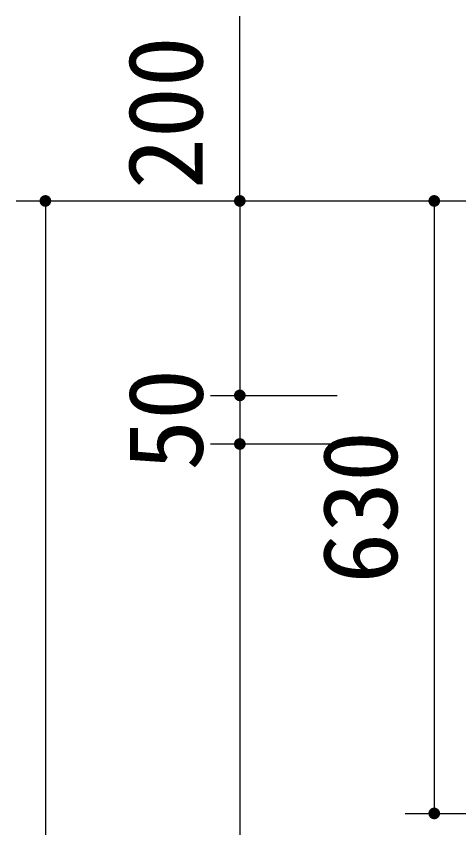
# Model space of a CAD drawing. Units: millimetres, scale not verified. Extents: x -8910 to 8910, y -6308 to 6308.
# Drawn here: x -7117 to -6662, y -2295 to -1460 of the extents above; entities that cross this region are included whole.
import ezdxf
from ezdxf.enums import TextEntityAlignment as Align

# ---------------------------------------------------------------- set-up
doc = ezdxf.new("R2010")
doc.units = ezdxf.units.MM
doc.header["$LTSCALE"] = 30
doc.layers.add('0-0_機器', color=2, linetype='Continuous', lineweight=25)
doc.layers.add('0-1_製作', color=5, linetype='Continuous', lineweight=25)
doc.styles.add('ＭＳ ゴシック', font='')
doc.styles.get('ＭＳ ゴシック').set_extended_font_data('MS Gothic')

msp = doc.modelspace()

# ---------------------------------------------------------------- linework, layer by layer
at = {"layer": '0-0_機器'}
for p, q in [((-7087.32, -1650.29), (-7087.32, -4190.27)), ((-7009.2, -1650.29), (-2260.7, -1650.29)), ((-6887.32, -1650.29), (-6887.32, -1850.29)), ((-6717.32, -1650.29), (-6202.29, -1650.29)), ((-6687.32, -1650.29), (-6687.32, -2280.27)), ((-6887.32, -1850.29), (-6887.32, -1900.29)), ((-6887.32, -1900.29), (-6887.32, -3840.27)), ((-6717.32, -2280.27), (-6202.29, -2280.27))]:
    msp.add_line(p, q, dxfattribs=at)
at = {"layer": '0-1_製作', "color": 2}
for p, q in [((-6887.32, -1650.29), (-6887.32, -1460.32)), ((-7117.32, -1650.29), (-6687.32, -1650.29)), ((-6917.32, -1650.29), (-6687.32, -1650.29)), ((-6917.32, -1850.29), (-6787.32, -1850.29)), ((-6917.32, -1900.29), (-6787.32, -1900.29))]:
    msp.add_line(p, q, dxfattribs=at)
at = {"layer": '0-1_製作'}
for points in [[(-7088.07, -1644.34), (-7087.32, -1650.29), (-7088.81, -1644.48)], [(-7088.07, -1644.34), (-7087.32, -1644.29), (-7087.32, -1650.29)], [(-7087.32, -1644.29), (-7081.32, -1650.29), (-7087.32, -1650.29)], [(-7086.94, -1644.3), (-7081.32, -1650.29), (-7087.32, -1644.29)], [(-7086.2, -1644.39), (-7081.32, -1650.29), (-7086.94, -1644.3)], [(-6888.07, -1644.34), (-6887.32, -1650.29), (-6888.81, -1644.48)], [(-6888.07, -1644.34), (-6887.32, -1644.29), (-6887.32, -1650.29)], [(-6887.32, -1644.29), (-6881.32, -1650.29), (-6887.32, -1650.29)], [(-6886.94, -1644.3), (-6881.32, -1650.29), (-6887.32, -1644.29)], [(-6886.2, -1644.39), (-6881.32, -1650.29), (-6886.94, -1644.3)], [(-6688.07, -1644.34), (-6687.32, -1650.29), (-6688.81, -1644.48)], [(-6688.07, -1644.34), (-6687.32, -1644.29), (-6687.32, -1650.29)], [(-6687.32, -1644.29), (-6681.32, -1650.29), (-6687.32, -1650.29)], [(-6686.94, -1644.3), (-6681.32, -1650.29), (-6687.32, -1644.29)], [(-6686.2, -1644.39), (-6681.32, -1650.29), (-6686.94, -1644.3)], [(-7093.31, -1649.91), (-7087.32, -1650.29), (-7093.32, -1650.29)], [(-7093.32, -1650.29), (-7092.9, -1652.5), (-7093.27, -1651.04)], [(-7093.32, -1650.29), (-7092.58, -1653.18), (-7092.9, -1652.5)], [(-7087.32, -1650.29), (-7092.58, -1653.18), (-7093.32, -1650.29)], [(-7093.21, -1649.16), (-7087.32, -1650.29), (-7093.31, -1649.91)], [(-7093.27, -1651.04), (-7092.9, -1652.5), (-7093.13, -1651.78)], [(-7093.03, -1648.43), (-7087.32, -1650.29), (-7093.21, -1649.16)], [(-7092.75, -1647.73), (-7087.32, -1650.29), (-7093.03, -1648.43)], [(-7092.39, -1647.07), (-7087.32, -1650.29), (-7092.75, -1647.73)], [(-7087.32, -1650.29), (-7092.17, -1653.82), (-7092.58, -1653.18)], [(-7091.94, -1646.46), (-7087.32, -1650.29), (-7092.39, -1647.07)], [(-7087.32, -1650.29), (-7091.69, -1654.4), (-7092.17, -1653.82)], [(-7091.43, -1645.91), (-7087.32, -1650.29), (-7091.94, -1646.46)], [(-7087.32, -1650.29), (-7091.14, -1654.91), (-7091.69, -1654.4)], [(-7090.85, -1645.43), (-7087.32, -1650.29), (-7091.43, -1645.91)], [(-7087.32, -1650.29), (-7090.54, -1655.35), (-7091.14, -1654.91)], [(-7090.21, -1645.03), (-7087.32, -1650.29), (-7090.85, -1645.43)], [(-7087.32, -1650.29), (-7089.88, -1655.72), (-7090.54, -1655.35)], [(-7089.53, -1644.71), (-7087.32, -1650.29), (-7090.21, -1645.03)], [(-7087.32, -1650.29), (-7089.17, -1656), (-7089.88, -1655.72)], [(-7088.81, -1644.48), (-7087.32, -1650.29), (-7089.53, -1644.71)], [(-7087.32, -1650.29), (-7088.44, -1656.18), (-7089.17, -1656)], [(-7087.32, -1650.29), (-7087.7, -1656.28), (-7088.44, -1656.18)], [(-7087.32, -1650.29), (-7087.32, -1656.29), (-7087.7, -1656.28)], [(-7087.32, -1650.29), (-7086.57, -1656.24), (-7087.32, -1656.29)], [(-7087.32, -1650.29), (-7085.83, -1656.1), (-7086.57, -1656.24)], [(-7081.32, -1650.29), (-7085.83, -1656.1), (-7087.32, -1650.29)], [(-7085.47, -1644.58), (-7081.32, -1650.29), (-7086.2, -1644.39)], [(-7081.32, -1650.29), (-7085.11, -1655.87), (-7085.83, -1656.1)], [(-7084.77, -1644.86), (-7081.32, -1650.29), (-7085.47, -1644.58)], [(-7081.32, -1650.29), (-7084.43, -1655.55), (-7085.11, -1655.87)], [(-7084.11, -1645.22), (-7081.32, -1650.29), (-7084.77, -1644.86)], [(-7081.32, -1650.29), (-7083.79, -1655.14), (-7084.43, -1655.55)], [(-7083.5, -1645.67), (-7081.32, -1650.29), (-7084.11, -1645.22)], [(-7081.32, -1650.29), (-7083.21, -1654.66), (-7083.79, -1655.14)], [(-7082.95, -1646.18), (-7081.32, -1650.29), (-7083.5, -1645.67)], [(-7081.32, -1650.29), (-7082.7, -1654.11), (-7083.21, -1654.66)], [(-7082.47, -1646.76), (-7081.32, -1650.29), (-7082.95, -1646.18)], [(-7081.32, -1650.29), (-7082.25, -1653.5), (-7082.7, -1654.11)], [(-7082.06, -1647.4), (-7081.32, -1650.29), (-7082.47, -1646.76)], [(-7081.32, -1650.29), (-7081.89, -1652.84), (-7082.25, -1653.5)], [(-7081.74, -1648.08), (-7081.32, -1650.29), (-7082.06, -1647.4)], [(-7081.32, -1650.29), (-7081.61, -1652.14), (-7081.89, -1652.84)], [(-7081.74, -1648.08), (-7081.37, -1649.54), (-7081.32, -1650.29)], [(-7081.51, -1648.8), (-7081.37, -1649.54), (-7081.74, -1648.08)], [(-7081.32, -1650.29), (-7081.43, -1651.41), (-7081.61, -1652.14)], [(-7081.32, -1650.29), (-7081.33, -1650.67), (-7081.43, -1651.41)], [(-6893.31, -1649.91), (-6887.32, -1650.29), (-6893.32, -1650.29)], [(-6893.32, -1650.29), (-6892.9, -1652.5), (-6893.27, -1651.04)], [(-6893.32, -1650.29), (-6892.58, -1653.18), (-6892.9, -1652.5)], [(-6887.32, -1650.29), (-6892.58, -1653.18), (-6893.32, -1650.29)], [(-6893.21, -1649.16), (-6887.32, -1650.29), (-6893.31, -1649.91)], [(-6893.27, -1651.04), (-6892.9, -1652.5), (-6893.13, -1651.78)], [(-6893.03, -1648.43), (-6887.32, -1650.29), (-6893.21, -1649.16)], [(-6892.75, -1647.73), (-6887.32, -1650.29), (-6893.03, -1648.43)], [(-6892.39, -1647.07), (-6887.32, -1650.29), (-6892.75, -1647.73)], [(-6887.32, -1650.29), (-6892.17, -1653.82), (-6892.58, -1653.18)], [(-6891.94, -1646.46), (-6887.32, -1650.29), (-6892.39, -1647.07)], [(-6887.32, -1650.29), (-6891.69, -1654.4), (-6892.17, -1653.82)], [(-6891.43, -1645.91), (-6887.32, -1650.29), (-6891.94, -1646.46)], [(-6887.32, -1650.29), (-6891.14, -1654.91), (-6891.69, -1654.4)], [(-6890.85, -1645.43), (-6887.32, -1650.29), (-6891.43, -1645.91)], [(-6887.32, -1650.29), (-6890.54, -1655.35), (-6891.14, -1654.91)], [(-6890.21, -1645.03), (-6887.32, -1650.29), (-6890.85, -1645.43)], [(-6887.32, -1650.29), (-6889.88, -1655.72), (-6890.54, -1655.35)], [(-6889.53, -1644.71), (-6887.32, -1650.29), (-6890.21, -1645.03)], [(-6887.32, -1650.29), (-6889.17, -1656), (-6889.88, -1655.72)], [(-6888.81, -1644.48), (-6887.32, -1650.29), (-6889.53, -1644.71)], [(-6887.32, -1650.29), (-6888.44, -1656.18), (-6889.17, -1656)], [(-6887.32, -1650.29), (-6887.7, -1656.28), (-6888.44, -1656.18)], [(-6887.32, -1650.29), (-6887.32, -1656.29), (-6887.7, -1656.28)], [(-6887.32, -1650.29), (-6886.57, -1656.24), (-6887.32, -1656.29)], [(-6887.32, -1650.29), (-6885.83, -1656.1), (-6886.57, -1656.24)], [(-6881.32, -1650.29), (-6885.83, -1656.1), (-6887.32, -1650.29)], [(-6885.47, -1644.58), (-6881.32, -1650.29), (-6886.2, -1644.39)], [(-6881.32, -1650.29), (-6885.11, -1655.87), (-6885.83, -1656.1)], [(-6884.77, -1644.86), (-6881.32, -1650.29), (-6885.47, -1644.58)], [(-6881.32, -1650.29), (-6884.43, -1655.55), (-6885.11, -1655.87)], [(-6884.11, -1645.22), (-6881.32, -1650.29), (-6884.77, -1644.86)], [(-6881.32, -1650.29), (-6883.79, -1655.14), (-6884.43, -1655.55)], [(-6883.5, -1645.67), (-6881.32, -1650.29), (-6884.11, -1645.22)], [(-6881.32, -1650.29), (-6883.21, -1654.66), (-6883.79, -1655.14)], [(-6882.95, -1646.18), (-6881.32, -1650.29), (-6883.5, -1645.67)], [(-6881.32, -1650.29), (-6882.7, -1654.11), (-6883.21, -1654.66)], [(-6882.47, -1646.76), (-6881.32, -1650.29), (-6882.95, -1646.18)], [(-6881.32, -1650.29), (-6882.25, -1653.5), (-6882.7, -1654.11)], [(-6882.06, -1647.4), (-6881.32, -1650.29), (-6882.47, -1646.76)], [(-6881.32, -1650.29), (-6881.89, -1652.84), (-6882.25, -1653.5)], [(-6881.74, -1648.08), (-6881.32, -1650.29), (-6882.06, -1647.4)], [(-6881.32, -1650.29), (-6881.61, -1652.14), (-6881.89, -1652.84)], [(-6881.74, -1648.08), (-6881.37, -1649.54), (-6881.32, -1650.29)], [(-6881.51, -1648.8), (-6881.37, -1649.54), (-6881.74, -1648.08)], [(-6881.32, -1650.29), (-6881.43, -1651.41), (-6881.61, -1652.14)], [(-6881.32, -1650.29), (-6881.33, -1650.67), (-6881.43, -1651.41)], [(-6693.31, -1649.91), (-6687.32, -1650.29), (-6693.32, -1650.29)], [(-6693.32, -1650.29), (-6692.9, -1652.5), (-6693.27, -1651.04)], [(-6693.32, -1650.29), (-6692.58, -1653.18), (-6692.9, -1652.5)], [(-6687.32, -1650.29), (-6692.58, -1653.18), (-6693.32, -1650.29)], [(-6693.21, -1649.16), (-6687.32, -1650.29), (-6693.31, -1649.91)], [(-6693.27, -1651.04), (-6692.9, -1652.5), (-6693.13, -1651.78)], [(-6693.03, -1648.43), (-6687.32, -1650.29), (-6693.21, -1649.16)], [(-6692.75, -1647.73), (-6687.32, -1650.29), (-6693.03, -1648.43)], [(-6692.39, -1647.07), (-6687.32, -1650.29), (-6692.75, -1647.73)], [(-6687.32, -1650.29), (-6692.17, -1653.82), (-6692.58, -1653.18)], [(-6691.94, -1646.46), (-6687.32, -1650.29), (-6692.39, -1647.07)], [(-6687.32, -1650.29), (-6691.69, -1654.4), (-6692.17, -1653.82)], [(-6691.43, -1645.91), (-6687.32, -1650.29), (-6691.94, -1646.46)], [(-6687.32, -1650.29), (-6691.14, -1654.91), (-6691.69, -1654.4)], [(-6690.85, -1645.43), (-6687.32, -1650.29), (-6691.43, -1645.91)], [(-6687.32, -1650.29), (-6690.54, -1655.35), (-6691.14, -1654.91)], [(-6690.21, -1645.03), (-6687.32, -1650.29), (-6690.85, -1645.43)], [(-6687.32, -1650.29), (-6689.88, -1655.72), (-6690.54, -1655.35)], [(-6689.53, -1644.71), (-6687.32, -1650.29), (-6690.21, -1645.03)], [(-6687.32, -1650.29), (-6689.17, -1656), (-6689.88, -1655.72)], [(-6688.81, -1644.48), (-6687.32, -1650.29), (-6689.53, -1644.71)], [(-6687.32, -1650.29), (-6688.44, -1656.18), (-6689.17, -1656)], [(-6687.32, -1650.29), (-6687.7, -1656.28), (-6688.44, -1656.18)], [(-6687.32, -1650.29), (-6687.32, -1656.29), (-6687.7, -1656.28)], [(-6687.32, -1650.29), (-6686.57, -1656.24), (-6687.32, -1656.29)], [(-6687.32, -1650.29), (-6685.83, -1656.1), (-6686.57, -1656.24)], [(-6681.32, -1650.29), (-6685.83, -1656.1), (-6687.32, -1650.29)], [(-6685.47, -1644.58), (-6681.32, -1650.29), (-6686.2, -1644.39)], [(-6681.32, -1650.29), (-6685.11, -1655.87), (-6685.83, -1656.1)], [(-6684.77, -1644.86), (-6681.32, -1650.29), (-6685.47, -1644.58)], [(-6681.32, -1650.29), (-6684.43, -1655.55), (-6685.11, -1655.87)], [(-6684.11, -1645.22), (-6681.32, -1650.29), (-6684.77, -1644.86)], [(-6681.32, -1650.29), (-6683.79, -1655.14), (-6684.43, -1655.55)], [(-6683.5, -1645.67), (-6681.32, -1650.29), (-6684.11, -1645.22)], [(-6681.32, -1650.29), (-6683.21, -1654.66), (-6683.79, -1655.14)], [(-6682.95, -1646.18), (-6681.32, -1650.29), (-6683.5, -1645.67)], [(-6681.32, -1650.29), (-6682.7, -1654.11), (-6683.21, -1654.66)], [(-6682.47, -1646.76), (-6681.32, -1650.29), (-6682.95, -1646.18)], [(-6681.32, -1650.29), (-6682.25, -1653.5), (-6682.7, -1654.11)], [(-6682.06, -1647.4), (-6681.32, -1650.29), (-6682.47, -1646.76)], [(-6681.32, -1650.29), (-6681.89, -1652.84), (-6682.25, -1653.5)], [(-6681.74, -1648.08), (-6681.32, -1650.29), (-6682.06, -1647.4)], [(-6681.32, -1650.29), (-6681.61, -1652.14), (-6681.89, -1652.84)], [(-6681.74, -1648.08), (-6681.37, -1649.54), (-6681.32, -1650.29)], [(-6681.51, -1648.8), (-6681.37, -1649.54), (-6681.74, -1648.08)], [(-6681.32, -1650.29), (-6681.43, -1651.41), (-6681.61, -1652.14)], [(-6681.32, -1650.29), (-6681.33, -1650.67), (-6681.43, -1651.41)], [(-6888.81, -1844.48), (-6887.32, -1850.29), (-6889.53, -1844.71)], [(-6888.81, -1844.48), (-6887.32, -1844.29), (-6887.32, -1850.29)], [(-6888.07, -1844.34), (-6887.32, -1844.29), (-6888.81, -1844.48)], [(-6887.32, -1844.29), (-6881.32, -1850.29), (-6887.32, -1850.29)], [(-6886.94, -1844.3), (-6881.32, -1850.29), (-6887.32, -1844.29)], [(-6886.2, -1844.39), (-6881.32, -1850.29), (-6886.94, -1844.3)], [(-6885.47, -1844.58), (-6881.32, -1850.29), (-6886.2, -1844.39)], [(-6884.77, -1844.86), (-6881.32, -1850.29), (-6885.47, -1844.58)], [(-6893.31, -1849.91), (-6887.32, -1850.29), (-6893.32, -1850.29)], [(-6893.32, -1850.29), (-6892.58, -1853.18), (-6893.27, -1851.04)], [(-6893.32, -1850.29), (-6892.17, -1853.82), (-6892.58, -1853.18)], [(-6887.32, -1850.29), (-6892.17, -1853.82), (-6893.32, -1850.29)], [(-6893.21, -1849.16), (-6887.32, -1850.29), (-6893.31, -1849.91)], [(-6893.27, -1851.04), (-6892.9, -1852.5), (-6893.13, -1851.78)], [(-6893.27, -1851.04), (-6892.58, -1853.18), (-6892.9, -1852.5)], [(-6893.03, -1848.43), (-6887.32, -1850.29), (-6893.21, -1849.16)], [(-6892.75, -1847.73), (-6887.32, -1850.29), (-6893.03, -1848.43)], [(-6892.39, -1847.07), (-6887.32, -1850.29), (-6892.75, -1847.73)], [(-6891.94, -1846.46), (-6887.32, -1850.29), (-6892.39, -1847.07)], [(-6887.32, -1850.29), (-6891.69, -1854.4), (-6892.17, -1853.82)], [(-6891.43, -1845.91), (-6887.32, -1850.29), (-6891.94, -1846.46)], [(-6887.32, -1850.29), (-6891.14, -1854.91), (-6891.69, -1854.4)], [(-6890.85, -1845.43), (-6887.32, -1850.29), (-6891.43, -1845.91)], [(-6887.32, -1850.29), (-6890.54, -1855.35), (-6891.14, -1854.91)], [(-6890.21, -1845.03), (-6887.32, -1850.29), (-6890.85, -1845.43)], [(-6887.32, -1850.29), (-6889.88, -1855.72), (-6890.54, -1855.35)], [(-6889.53, -1844.71), (-6887.32, -1850.29), (-6890.21, -1845.03)], [(-6887.32, -1850.29), (-6889.17, -1856), (-6889.88, -1855.72)], [(-6887.32, -1850.29), (-6888.44, -1856.18), (-6889.17, -1856)], [(-6887.32, -1850.29), (-6887.7, -1856.28), (-6888.44, -1856.18)], [(-6887.32, -1850.29), (-6887.32, -1856.29), (-6887.7, -1856.28)], [(-6887.32, -1850.29), (-6886.57, -1856.24), (-6887.32, -1856.29)], [(-6887.32, -1850.29), (-6885.83, -1856.1), (-6886.57, -1856.24)], [(-6887.32, -1850.29), (-6885.11, -1855.87), (-6885.83, -1856.1)], [(-6881.32, -1850.29), (-6885.11, -1855.87), (-6887.32, -1850.29)], [(-6881.32, -1850.29), (-6884.43, -1855.55), (-6885.11, -1855.87)], [(-6884.11, -1845.22), (-6881.32, -1850.29), (-6884.77, -1844.86)], [(-6881.32, -1850.29), (-6883.79, -1855.14), (-6884.43, -1855.55)], [(-6883.5, -1845.67), (-6881.32, -1850.29), (-6884.11, -1845.22)], [(-6881.32, -1850.29), (-6883.21, -1854.66), (-6883.79, -1855.14)], [(-6882.95, -1846.18), (-6881.32, -1850.29), (-6883.5, -1845.67)], [(-6881.32, -1850.29), (-6882.7, -1854.11), (-6883.21, -1854.66)], [(-6882.47, -1846.76), (-6881.32, -1850.29), (-6882.95, -1846.18)], [(-6881.32, -1850.29), (-6882.25, -1853.5), (-6882.7, -1854.11)], [(-6882.06, -1847.4), (-6881.32, -1850.29), (-6882.47, -1846.76)], [(-6881.32, -1850.29), (-6881.89, -1852.84), (-6882.25, -1853.5)], [(-6882.06, -1847.4), (-6881.37, -1849.54), (-6881.32, -1850.29)], [(-6881.74, -1848.08), (-6881.37, -1849.54), (-6882.06, -1847.4)], [(-6881.32, -1850.29), (-6881.61, -1852.14), (-6881.89, -1852.84)], [(-6881.74, -1848.08), (-6881.51, -1848.8), (-6881.37, -1849.54)], [(-6881.32, -1850.29), (-6881.43, -1851.41), (-6881.61, -1852.14)], [(-6881.32, -1850.29), (-6881.33, -1850.67), (-6881.43, -1851.41)], [(-6889.53, -1894.71), (-6887.32, -1900.29), (-6890.21, -1895.03)], [(-6888.81, -1894.48), (-6887.32, -1900.29), (-6889.53, -1894.71)], [(-6888.81, -1894.48), (-6887.32, -1894.29), (-6887.32, -1900.29)], [(-6888.07, -1894.34), (-6887.32, -1894.29), (-6888.81, -1894.48)], [(-6887.32, -1894.29), (-6881.32, -1900.29), (-6887.32, -1900.29)], [(-6886.94, -1894.3), (-6881.32, -1900.29), (-6887.32, -1894.29)], [(-6886.2, -1894.39), (-6881.32, -1900.29), (-6886.94, -1894.3)], [(-6885.47, -1894.58), (-6881.32, -1900.29), (-6886.2, -1894.39)], [(-6884.77, -1894.86), (-6881.32, -1900.29), (-6885.47, -1894.58)], [(-6893.31, -1899.91), (-6887.32, -1900.29), (-6893.32, -1900.29)], [(-6893.32, -1900.29), (-6892.58, -1903.18), (-6893.27, -1901.04)], [(-6893.32, -1900.29), (-6892.17, -1903.82), (-6892.58, -1903.18)], [(-6887.32, -1900.29), (-6892.17, -1903.82), (-6893.32, -1900.29)], [(-6893.21, -1899.16), (-6887.32, -1900.29), (-6893.31, -1899.91)], [(-6893.27, -1901.04), (-6892.9, -1902.5), (-6893.13, -1901.78)], [(-6893.27, -1901.04), (-6892.58, -1903.18), (-6892.9, -1902.5)], [(-6893.03, -1898.43), (-6887.32, -1900.29), (-6893.21, -1899.16)], [(-6892.75, -1897.73), (-6887.32, -1900.29), (-6893.03, -1898.43)], [(-6892.39, -1897.07), (-6887.32, -1900.29), (-6892.75, -1897.73)], [(-6891.94, -1896.46), (-6887.32, -1900.29), (-6892.39, -1897.07)], [(-6887.32, -1900.29), (-6891.69, -1904.4), (-6892.17, -1903.82)], [(-6891.43, -1895.91), (-6887.32, -1900.29), (-6891.94, -1896.46)], [(-6887.32, -1900.29), (-6891.14, -1904.91), (-6891.69, -1904.4)], [(-6890.85, -1895.43), (-6887.32, -1900.29), (-6891.43, -1895.91)], [(-6887.32, -1900.29), (-6890.54, -1905.35), (-6891.14, -1904.91)], [(-6890.21, -1895.03), (-6887.32, -1900.29), (-6890.85, -1895.43)], [(-6887.32, -1900.29), (-6889.88, -1905.72), (-6890.54, -1905.35)], [(-6887.32, -1900.29), (-6889.17, -1906), (-6889.88, -1905.72)], [(-6887.32, -1900.29), (-6888.44, -1906.18), (-6889.17, -1906)], [(-6887.32, -1900.29), (-6887.7, -1906.28), (-6888.44, -1906.18)], [(-6887.32, -1900.29), (-6887.32, -1906.29), (-6887.7, -1906.28)], [(-6887.32, -1900.29), (-6886.57, -1906.24), (-6887.32, -1906.29)], [(-6887.32, -1900.29), (-6885.83, -1906.1), (-6886.57, -1906.24)], [(-6887.32, -1900.29), (-6885.11, -1905.87), (-6885.83, -1906.1)], [(-6881.32, -1900.29), (-6885.11, -1905.87), (-6887.32, -1900.29)], [(-6881.32, -1900.29), (-6884.43, -1905.55), (-6885.11, -1905.87)], [(-6884.11, -1895.22), (-6881.32, -1900.29), (-6884.77, -1894.86)], [(-6881.32, -1900.29), (-6883.79, -1905.14), (-6884.43, -1905.55)], [(-6883.5, -1895.67), (-6881.32, -1900.29), (-6884.11, -1895.22)], [(-6881.32, -1900.29), (-6883.21, -1904.66), (-6883.79, -1905.14)], [(-6882.95, -1896.18), (-6881.32, -1900.29), (-6883.5, -1895.67)], [(-6881.32, -1900.29), (-6882.7, -1904.11), (-6883.21, -1904.66)], [(-6882.47, -1896.76), (-6881.32, -1900.29), (-6882.95, -1896.18)], [(-6881.32, -1900.29), (-6882.25, -1903.5), (-6882.7, -1904.11)], [(-6882.06, -1897.4), (-6881.32, -1900.29), (-6882.47, -1896.76)], [(-6881.32, -1900.29), (-6881.89, -1902.84), (-6882.25, -1903.5)], [(-6882.06, -1897.4), (-6881.37, -1899.54), (-6881.32, -1900.29)], [(-6881.74, -1898.08), (-6881.37, -1899.54), (-6882.06, -1897.4)], [(-6881.32, -1900.29), (-6881.61, -1902.14), (-6881.89, -1902.84)], [(-6881.74, -1898.08), (-6881.51, -1898.8), (-6881.37, -1899.54)], [(-6881.32, -1900.29), (-6881.43, -1901.41), (-6881.61, -1902.14)], [(-6881.32, -1900.29), (-6881.33, -1900.67), (-6881.43, -1901.41)], [(-6693.03, -2278.41), (-6687.32, -2280.27), (-6693.21, -2279.14)], [(-6692.75, -2277.71), (-6687.32, -2280.27), (-6693.03, -2278.41)], [(-6692.39, -2277.05), (-6687.32, -2280.27), (-6692.75, -2277.71)], [(-6691.94, -2276.44), (-6687.32, -2280.27), (-6692.39, -2277.05)], [(-6691.43, -2275.89), (-6687.32, -2280.27), (-6691.94, -2276.44)], [(-6690.85, -2275.41), (-6687.32, -2280.27), (-6691.43, -2275.89)], [(-6690.21, -2275.01), (-6687.32, -2280.27), (-6690.85, -2275.41)], [(-6689.53, -2274.69), (-6687.32, -2280.27), (-6690.21, -2275.01)], [(-6688.81, -2274.46), (-6687.32, -2280.27), (-6689.53, -2274.69)], [(-6688.81, -2274.46), (-6687.32, -2274.27), (-6687.32, -2280.27)], [(-6688.07, -2274.31), (-6687.32, -2274.27), (-6688.81, -2274.46)], [(-6687.32, -2274.27), (-6681.32, -2280.27), (-6687.32, -2280.27)], [(-6686.94, -2274.28), (-6681.32, -2280.27), (-6687.32, -2274.27)], [(-6686.2, -2274.37), (-6681.32, -2280.27), (-6686.94, -2274.28)], [(-6685.47, -2274.56), (-6681.32, -2280.27), (-6686.2, -2274.37)], [(-6684.77, -2274.84), (-6681.32, -2280.27), (-6685.47, -2274.56)], [(-6684.11, -2275.2), (-6681.32, -2280.27), (-6684.77, -2274.84)], [(-6683.5, -2275.64), (-6681.32, -2280.27), (-6684.11, -2275.2)], [(-6682.95, -2276.16), (-6681.32, -2280.27), (-6683.5, -2275.64)], [(-6682.47, -2276.74), (-6681.32, -2280.27), (-6682.95, -2276.16)], [(-6682.47, -2276.74), (-6681.37, -2279.51), (-6681.32, -2280.27)], [(-6682.06, -2277.38), (-6681.37, -2279.51), (-6682.47, -2276.74)], [(-6682.06, -2277.38), (-6681.51, -2278.77), (-6681.37, -2279.51)], [(-6681.74, -2278.06), (-6681.51, -2278.77), (-6682.06, -2277.38)], [(-6693.31, -2279.89), (-6687.32, -2280.27), (-6693.32, -2280.27)], [(-6693.32, -2280.27), (-6692.17, -2283.79), (-6693.27, -2281.02)], [(-6693.32, -2280.27), (-6691.69, -2284.37), (-6692.17, -2283.79)], [(-6687.32, -2280.27), (-6691.69, -2284.37), (-6693.32, -2280.27)], [(-6693.21, -2279.14), (-6687.32, -2280.27), (-6693.31, -2279.89)], [(-6693.27, -2281.02), (-6692.58, -2283.16), (-6693.13, -2281.76)], [(-6693.27, -2281.02), (-6692.17, -2283.79), (-6692.58, -2283.16)], [(-6693.13, -2281.76), (-6692.58, -2283.16), (-6692.9, -2282.48)], [(-6687.32, -2280.27), (-6691.14, -2284.89), (-6691.69, -2284.37)], [(-6687.32, -2280.27), (-6690.54, -2285.33), (-6691.14, -2284.89)], [(-6687.32, -2280.27), (-6689.88, -2285.7), (-6690.54, -2285.33)], [(-6687.32, -2280.27), (-6689.17, -2285.97), (-6689.88, -2285.7)], [(-6687.32, -2280.27), (-6688.44, -2286.16), (-6689.17, -2285.97)], [(-6687.32, -2280.27), (-6687.7, -2286.26), (-6688.44, -2286.16)], [(-6687.32, -2280.27), (-6687.32, -2286.27), (-6687.7, -2286.26)], [(-6687.32, -2280.27), (-6686.57, -2286.22), (-6687.32, -2286.27)], [(-6687.32, -2280.27), (-6685.83, -2286.08), (-6686.57, -2286.22)], [(-6687.32, -2280.27), (-6685.11, -2285.85), (-6685.83, -2286.08)], [(-6681.32, -2280.27), (-6685.11, -2285.85), (-6687.32, -2280.27)], [(-6681.32, -2280.27), (-6684.43, -2285.52), (-6685.11, -2285.85)], [(-6681.32, -2280.27), (-6683.79, -2285.12), (-6684.43, -2285.52)], [(-6681.32, -2280.27), (-6683.21, -2284.64), (-6683.79, -2285.12)], [(-6681.32, -2280.27), (-6682.7, -2284.09), (-6683.21, -2284.64)], [(-6681.32, -2280.27), (-6682.25, -2283.48), (-6682.7, -2284.09)], [(-6681.32, -2280.27), (-6681.89, -2282.82), (-6682.25, -2283.48)], [(-6681.32, -2280.27), (-6681.61, -2282.12), (-6681.89, -2282.82)], [(-6681.32, -2280.27), (-6681.43, -2281.39), (-6681.61, -2282.12)], [(-6681.32, -2280.27), (-6681.33, -2280.64), (-6681.43, -2281.39)]]:
    msp.add_solid(points, dxfattribs=at)

# ---------------------------------------------------------------- texts
at = {"layer": '0-0_機器', "color": 4, "style": 'ＭＳ ゴシック'}
msp.add_text('630', height=76.98, rotation=90, dxfattribs=at).set_placement((-6702.32, -2044.03), align=Align.BOTTOM_LEFT)
at = {"layer": '0-1_製作', "color": 4, "style": 'ＭＳ ゴシック'}
for s, p in [('200', (-6902.6, -1638.03)), ('50', (-6902.32, -1927.79))]:
    msp.add_text(s, height=76.98, rotation=90, dxfattribs=at).set_placement(p, align=Align.BOTTOM_LEFT)

doc.saveas('drawing.dxf')
